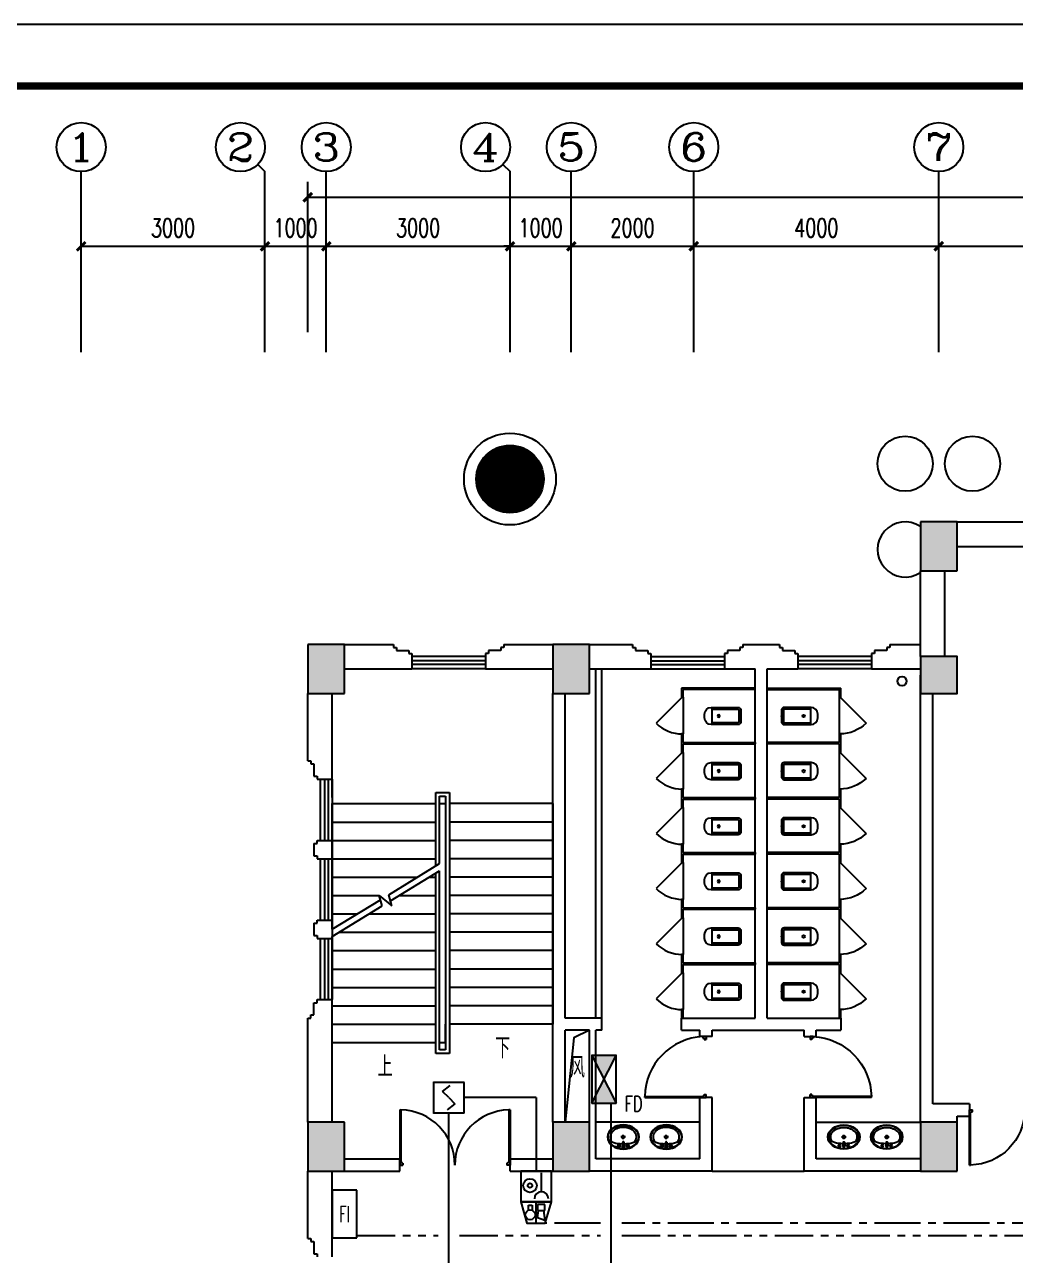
# Model space of a CAD drawing. Extents: x 190999 to 918899, y -200814 to 215286.
# Drawn here: x 205889 to 222062, y 51692 to 71786 of the extents above; entities that cross this region are included whole.
import ezdxf
from ezdxf.enums import TextEntityAlignment as Align

# ---------------------------------------------------------------- set-up
doc = ezdxf.new("R2010")
doc.units = 0
doc.header["$LTSCALE"] = 1000
doc.header["$MEASUREMENT"] = 0
doc.linetypes.add('CENTER2', pattern=[1.125, 0.75, -0.125, 0.125, -0.125])
doc.linetypes.add('PHANTOM2', pattern=[1.25, 0.625, -0.125, 0.125, -0.125, 0.125, -0.125])
doc.layers.get('Defpoints').update_dxf_attribs({"color": 1})
for name, color, linetype in [('00-EQUIP', 3, 'Continuous'), ('00-WIRE-4', 6, 'Continuous'), ('A-卫生间', 250, 'Continuous'), ('A-墙线', 2, 'Continuous'), ('A-外包装修', 250, 'Continuous'), ('A-外窗', 145, 'Continuous'), ('A-门', 167, 'Continuous'), ('AXIS', 3, 'Continuous'), ('AXIS_TEXT', 7, 'Continuous'), ('COLUMN', 2, 'Continuous'), ('DIM_SYMB', 3, 'Continuous'), ('PUB_HATCH', 250, 'Continuous'), ('PUB_TEXT', 7, 'Continuous'), ('STAIR', 5, 'Continuous'), ('图框', 189, 'Continuous'), ('房间名称', 7, 'Continuous'), ('暖通-风-说明', 3, 'Continuous'), ('洞口线', 165, 'Continuous'), ('雨水管', 151, 'Continuous')]:
    doc.layers.add(name, color=color, linetype=linetype)
doc.styles.add('_COMPLEX', font='COMPLEX.shx', dxfattribs={"width": 0.5})
doc.styles.add('_TCH_AXIS', font='COMPLEX', dxfattribs={"bigfont": 'GBCBIG'})
doc.styles.add('_TCH_DIM', font='SIMPLEX', dxfattribs={"bigfont": 'GBCBIG'})
doc.styles.add('COMPLEX', font='COMPLEX')
doc.styles.add('DIM_FONT', font='SIMPLEX', dxfattribs={"width": 0.7, "bigfont": 'GBCBIG'})
doc.styles.add('HZ-ZGBZ', font='romanc.shx', dxfattribs={"width": 0.65})
doc.styles.get("Standard").update_dxf_attribs({"font": 'simhei.ttf'})
doc.dimstyles.new('DIMN', dxfattribs={"dimtxt": 300, "dimasz": 100, "dimexe": 250, "dimexo": 300, "dimgap": 150, "dimtad": 1, "dimdec": 0, "dimzin": 0, "dimdsep": 46, "dimtxsty": 'DIM_FONT', "dimblk": 'ARCHTICK', "dimcen": 0.09, "dimclrt": 7, "dimazin": 2, "dimtfac": 1, "dimtdec": 0, "dimtix": 1, "dimtmove": 2, "dimatfit": 3, "dimfxl": 0, "dimtolj": 1, "dimtzin": 0, "dimarcsym": 0})

# ---------------------------------------------------------------- blocks, each defined once
blk = doc.blocks.new('TJAD_TK_A0')
at = {"layer": '图框'}
blk.add_line((2162, 399.3), (973, 399.3), dxfattribs=at)
at = {"layer": '图框', "const_width": 1.2}
blk.add_lwpolyline([(2152, -431.7), (2152, 389.3), (998, 389.3), (998, -431.7)], close=True, dxfattribs=at)
blk = doc.blocks.new('m1800')
at = {"layer": 'A-墙线'}
for p, q in [((-900, -100), (-900, 100)), ((900, -100), (900, 100))]:
    blk.add_line(p, q, dxfattribs=at)
at = {"layer": 'A-门'}
for p, q in [((-900, 900), (-900, 0)), ((-900, 900), (-880, 900)), ((-880, 900), (-880, 50)), ((880, 900), (880, 50)), ((900, 900), (880, 900)), ((900, 900), (900, 0)), ((-900, 50), (-870, 50)), ((-900, 0), (-850, 0)), ((-870, 50), (-870, 30)), ((-870, 30), (-850, 30)), ((-850, 30), (-850, 0)), ((850, 30), (850, 0)), ((870, 30), (850, 30)), ((900, 0), (850, 0)), ((870, 50), (870, 30)), ((900, 50), (870, 50))]:
    blk.add_line(p, q, dxfattribs=at)
for centre, start, end in [((-900, 0), 0, 88.7267), ((900, 0), 91.2733, 180)]:
    blk.add_arc(centre, 900, start, end, dxfattribs=at)
blk = doc.blocks.new('手盆')
at = {"layer": 'A-卫生间'}
for p, q in [((113, 12), (46, 16)), ((160, 0), (235, 0)), ((198, -37), (198, 38)), ((113, -11), (46, -16))]:
    blk.add_line(p, q, dxfattribs=at)
for centre, major_axis, ratio, start_param, end_param in [((198, 0), (0, 259), 0.763797, 3.141593, 9.424778), ((194, 0), (0, 259), 0.413212, 0.351725, 1.519021), ((106, 0), (0, 13.9), 0.9, 3.760941, 5.663837), ((194, 0), (0, 259), 0.413212, 1.620217, 2.789865)]:
    blk.add_ellipse(centre, major_axis=major_axis, ratio=ratio, start_param=start_param, end_param=end_param, dxfattribs=at)
for centre, major_axis in [((46, 0), (0, 15.8)), ((56, 71), (0, 20.6)), ((56, 71), (0, 15.6)), ((198, 0), (0, 23.4)), ((56, -71), (0, 20.6)), ((56, -71), (0, 15.6))]:
    blk.add_ellipse(centre, major_axis=major_axis, ratio=0.9, dxfattribs=at)
for points, knots in [([(198, -249), (204, -249), (211, -249), (228, -246), (239, -243), (260, -236), (270, -231), (290, -218), (299, -211), (317, -194), (325, -185), (340, -164), (347, -153), (360, -129), (365, -116), (374, -90), (378, -76), (383, -48), (385, -34), (387, -5), (387, 9), (385, 38), (383, 52), (377, 80), (373, 94), (364, 120), (358, 133), (345, 156), (338, 167), (323, 187), (314, 197), (296, 213), (287, 220), (267, 232), (257, 237), (236, 244), (225, 247), (204, 249), (193, 249), (171, 247), (161, 245), (140, 237), (129, 232), (110, 221), (100, 213), (82, 197), (74, 188), (58, 168), (51, 157), (38, 133), (32, 121), (23, 95), (19, 81), (13, 53), (11, 39), (9, 10), (9, -4), (10, -33), (12, -47), (18, -75), (21, -89), (30, -115), (36, -128), (48, -152), (55, -163), (70, -184), (78, -193), (96, -210), (105, -218), (125, -230), (135, -235), (156, -243), (167, -246), (184, -249), (191, -249), (198, -249)], [0, 0, 0, 0, 0.105369, 0.105369, 0.278747, 0.278747, 0.452125, 0.452125, 0.625504, 0.625504, 0.798882, 0.798882, 0.97226, 0.97226, 1.145639, 1.145639, 1.319017, 1.319017, 1.492395, 1.492395, 1.665774, 1.665774, 1.839152, 1.839152, 2.01253, 2.01253, 2.185909, 2.185909, 2.359287, 2.359287, 2.532665, 2.532665, 2.706044, 2.706044, 2.879422, 2.879422, 3.0528, 3.0528, 3.226179, 3.226179, 3.399557, 3.399557, 3.572935, 3.572935, 3.746313, 3.746313, 3.919692, 3.919692, 4.09307, 4.09307, 4.266448, 4.266448, 4.439827, 4.439827, 4.613205, 4.613205, 4.786583, 4.786583, 4.959962, 4.959962, 5.13334, 5.13334, 5.306718, 5.306718, 5.480097, 5.480097, 5.653475, 5.653475, 5.826853, 5.826853, 6.000232, 6.000232, 6.17361, 6.17361, 6.283185, 6.283185, 6.283185, 6.283185]), ([(119, -185), (121, -187), (123, -188), (130, -193), (135, -196), (146, -202), (152, -205), (163, -209), (169, -210), (180, -213), (186, -214), (194, -214), (196, -214), (198, -214), (204, -214), (209, -214), (222, -212), (229, -210), (241, -206), (245, -204), (254, -200), (259, -197), (269, -191), (275, -187), (286, -178), (291, -173), (300, -162), (304, -158), (314, -145), (319, -137), (327, -123), (329, -118), (334, -107), (336, -101), (341, -89), (343, -83), (346, -71), (348, -64), (351, -49), (352, -40), (354, -22), (355, -13), (355, 5), (355, 14), (354, 32), (352, 41), (349, 58), (348, 66), (343, 81), (341, 89), (335, 104), (332, 111), (326, 125), (322, 132), (314, 144), (310, 150), (301, 162), (296, 167), (287, 177), (281, 181), (272, 189), (267, 192), (256, 199), (250, 202), (238, 207), (233, 209), (223, 211), (217, 212), (205, 214), (198, 214), (186, 213), (181, 213), (171, 211), (166, 210), (151, 205), (141, 200), (128, 191), (123, 188), (119, 185)], [5.740897, 5.740897, 5.740897, 5.740897, 5.780874, 5.780874, 5.896829, 5.896829, 6.012784, 6.012784, 6.128739, 6.128739, 6.240697, 6.240697, 6.283185, 6.283185, 6.283185, 6.399826, 6.399826, 6.5409, 6.5409, 6.634, 6.634, 6.7271, 6.7271, 6.852188, 6.852188, 6.977276, 6.977276, 7.077377, 7.077377, 7.229977, 7.229977, 7.317389, 7.317389, 7.404801, 7.404801, 7.497094, 7.497094, 7.589386, 7.589386, 7.712334, 7.712334, 7.835281, 7.835281, 7.958228, 7.958228, 8.081175, 8.081175, 8.194983, 8.194983, 8.30879, 8.30879, 8.422598, 8.422598, 8.537599, 8.537599, 8.6526, 8.6526, 8.767602, 8.767602, 8.884432, 8.884432, 8.982435, 8.982435, 9.119467, 9.119467, 9.224191, 9.224191, 9.328914, 9.328914, 9.470087, 9.470087, 9.571187, 9.571187, 9.672288, 9.672288, 9.874489, 9.874489, 9.967059, 9.967059, 9.967059, 9.967059])]:
    blk.add_open_spline(points, degree=3, knots=knots, dxfattribs=at)
blk.add_point((46, 0), dxfattribs=at)
blk = doc.blocks.new('m1000')
at = {"layer": 'A-墙线'}
for p, q in [((0, 0), (0, 200)), ((1000, 0), (1000, 200))]:
    blk.add_line(p, q, dxfattribs=at)
at = {"layer": 'A-门'}
for p, q in [((0, 1100), (0, 100)), ((0, 1100), (20, 1100)), ((20, 1100), (20, 150)), ((0, 150), (30, 150)), ((0, 100), (50, 100)), ((30, 150), (30, 130)), ((30, 130), (50, 130)), ((50, 130), (50, 100)), ((950, 130), (950, 100)), ((970, 130), (950, 130)), ((1000, 100), (950, 100)), ((970, 150), (970, 130)), ((1000, 150), (970, 150)), ((1000, 150), (1000, 100))]:
    blk.add_line(p, q, dxfattribs=at)
blk.add_arc((0, 100), 1000, 2.866, 88.854, dxfattribs=at)
blk = doc.blocks.new('_ArchTick')
at = {"const_width": 0.5}
blk.add_lwpolyline([(-0.7, -0.7), (0.7, 0.7)], dxfattribs=at)
blk = doc.blocks.new('*D933')
at = {"layer": 'AXIS', "color": 0, "lineweight": -2}
for p, q in [((206812, 66767), (206812, 68417)), ((209811, 66767), (209811, 68417)), ((206812, 68167), (209811, 68167))]:
    blk.add_line(p, q, dxfattribs=at)
at = {"layer": 'Defpoints', "color": 0}
for p in [(209811, 68167), (206812, 66467), (209811, 66467)]:
    blk.add_point(p, dxfattribs=at)
at = {"layer": 'AXIS', "color": 0, "lineweight": -2, "xscale": 100, "yscale": 100, "zscale": 100, "rotation": 180}
blk.add_blockref('_ArchTick', (206812, 68167), dxfattribs=at)
at = {"layer": 'AXIS', "color": 0, "lineweight": -2, "xscale": 100, "yscale": 100, "zscale": 100}
blk.add_blockref('_ArchTick', (209811, 68167), dxfattribs=at)
at = {"layer": 'AXIS', "color": 7, "insert": (208311, 68467), "char_height": 300, "attachment_point": 5, "style": 'DIM_FONT'}
blk.add_mtext('\\A1;3000', dxfattribs=at)
blk = doc.blocks.new('*D934')
at = {"layer": 'AXIS', "color": 0, "lineweight": -2}
for p, q in [((209811, 66767), (209811, 68417)), ((210812, 66767), (210812, 68417)), ((209811, 68167), (210812, 68167))]:
    blk.add_line(p, q, dxfattribs=at)
at = {"layer": 'Defpoints', "color": 0}
for p in [(210812, 68167), (209811, 66467), (210812, 66467)]:
    blk.add_point(p, dxfattribs=at)
at = {"layer": 'AXIS', "color": 0, "lineweight": -2, "xscale": 100, "yscale": 100, "zscale": 100, "rotation": 180}
blk.add_blockref('_ArchTick', (209811, 68167), dxfattribs=at)
at = {"layer": 'AXIS', "color": 0, "lineweight": -2, "xscale": 100, "yscale": 100, "zscale": 100}
blk.add_blockref('_ArchTick', (210812, 68167), dxfattribs=at)
at = {"layer": 'AXIS', "color": 7, "insert": (210311, 68467), "char_height": 300, "attachment_point": 5, "style": 'DIM_FONT'}
blk.add_mtext('\\A1;1000', dxfattribs=at)
blk = doc.blocks.new('*D935')
at = {"layer": 'AXIS', "color": 0, "lineweight": -2}
for p, q in [((210812, 66767), (210812, 68417)), ((213812, 66767), (213812, 68417)), ((210812, 68167), (213812, 68167))]:
    blk.add_line(p, q, dxfattribs=at)
at = {"layer": 'Defpoints', "color": 0}
for p in [(213812, 68167), (210812, 66467), (213812, 66467)]:
    blk.add_point(p, dxfattribs=at)
at = {"layer": 'AXIS', "color": 0, "lineweight": -2, "xscale": 100, "yscale": 100, "zscale": 100, "rotation": 180}
blk.add_blockref('_ArchTick', (210812, 68167), dxfattribs=at)
at = {"layer": 'AXIS', "color": 0, "lineweight": -2, "xscale": 100, "yscale": 100, "zscale": 100}
blk.add_blockref('_ArchTick', (213812, 68167), dxfattribs=at)
at = {"layer": 'AXIS', "color": 7, "insert": (212312, 68467), "char_height": 300, "attachment_point": 5, "style": 'DIM_FONT'}
blk.add_mtext('\\A1;3000', dxfattribs=at)
blk = doc.blocks.new('*D936')
at = {"layer": 'AXIS', "color": 0, "lineweight": -2}
for p, q in [((213812, 66767), (213812, 68417)), ((214812, 66767), (214812, 68417)), ((213812, 68167), (213712, 68167)), ((213812, 68167), (214812, 68167)), ((214812, 68167), (214912, 68167))]:
    blk.add_line(p, q, dxfattribs=at)
at = {"layer": 'Defpoints', "color": 0}
for p in [(214812, 68167), (213812, 66467), (214812, 66467)]:
    blk.add_point(p, dxfattribs=at)
at = {"layer": 'AXIS', "color": 0, "lineweight": -2, "xscale": 100, "yscale": 100, "zscale": 100}
blk.add_blockref('_ArchTick', (213812, 68167), dxfattribs=at)
at = {"layer": 'AXIS', "color": 0, "lineweight": -2, "xscale": 100, "yscale": 100, "zscale": 100, "rotation": 180}
blk.add_blockref('_ArchTick', (214812, 68167), dxfattribs=at)
at = {"layer": 'AXIS', "color": 7, "insert": (214312, 68467), "char_height": 300, "attachment_point": 5, "style": 'DIM_FONT'}
blk.add_mtext('\\A1;1000', dxfattribs=at)
blk = doc.blocks.new('*D937')
at = {"layer": 'AXIS', "color": 0, "lineweight": -2}
for p, q in [((214812, 66767), (214812, 68417)), ((216812, 66767), (216812, 68417)), ((214812, 68167), (216812, 68167))]:
    blk.add_line(p, q, dxfattribs=at)
at = {"layer": 'Defpoints', "color": 0}
for p in [(216812, 68167), (214812, 66467), (216812, 66467)]:
    blk.add_point(p, dxfattribs=at)
at = {"layer": 'AXIS', "color": 0, "lineweight": -2, "xscale": 100, "yscale": 100, "zscale": 100, "rotation": 180}
blk.add_blockref('_ArchTick', (214812, 68167), dxfattribs=at)
at = {"layer": 'AXIS', "color": 0, "lineweight": -2, "xscale": 100, "yscale": 100, "zscale": 100}
blk.add_blockref('_ArchTick', (216812, 68167), dxfattribs=at)
at = {"layer": 'AXIS', "color": 7, "insert": (215812, 68467), "char_height": 300, "attachment_point": 5, "style": 'DIM_FONT'}
blk.add_mtext('\\A1;2000', dxfattribs=at)
blk = doc.blocks.new('*D938')
at = {"layer": 'AXIS', "color": 0, "lineweight": -2}
for p, q in [((216812, 66767), (216812, 68417)), ((220812, 66767), (220812, 68417)), ((216812, 68167), (220812, 68167))]:
    blk.add_line(p, q, dxfattribs=at)
at = {"layer": 'Defpoints', "color": 0}
for p in [(220812, 68167), (216812, 66467), (220812, 66467)]:
    blk.add_point(p, dxfattribs=at)
at = {"layer": 'AXIS', "color": 0, "lineweight": -2, "xscale": 100, "yscale": 100, "zscale": 100, "rotation": 180}
blk.add_blockref('_ArchTick', (216812, 68167), dxfattribs=at)
at = {"layer": 'AXIS', "color": 0, "lineweight": -2, "xscale": 100, "yscale": 100, "zscale": 100}
blk.add_blockref('_ArchTick', (220812, 68167), dxfattribs=at)
at = {"layer": 'AXIS', "color": 7, "insert": (218812, 68467), "char_height": 300, "attachment_point": 5, "style": 'DIM_FONT'}
blk.add_mtext('\\A1;4000', dxfattribs=at)
blk = doc.blocks.new('*D939')
at = {"layer": 'AXIS', "color": 0, "lineweight": -2}
for p, q in [((220812, 66767), (220812, 68417)), ((228812, 66767), (228812, 68417)), ((220812, 68167), (228812, 68167))]:
    blk.add_line(p, q, dxfattribs=at)
at = {"layer": 'Defpoints', "color": 0}
for p in [(228812, 68167), (220812, 66467), (228812, 66467)]:
    blk.add_point(p, dxfattribs=at)
at = {"layer": 'AXIS', "color": 0, "lineweight": -2, "xscale": 100, "yscale": 100, "zscale": 100, "rotation": 180}
blk.add_blockref('_ArchTick', (220812, 68167), dxfattribs=at)
at = {"layer": 'AXIS', "color": 0, "lineweight": -2, "xscale": 100, "yscale": 100, "zscale": 100}
blk.add_blockref('_ArchTick', (228812, 68167), dxfattribs=at)
at = {"layer": 'AXIS', "color": 7, "insert": (224812, 68467), "char_height": 300, "attachment_point": 5, "style": 'DIM_FONT'}
blk.add_mtext('\\A1;8000', dxfattribs=at)
blk = doc.blocks.new('*D948')
at = {"layer": 'AXIS', "color": 0, "lineweight": -2}
for p, q in [((210512, 66767), (210512, 69217)), ((283812, 66767), (283812, 69217)), ((210512, 68967), (283812, 68967))]:
    blk.add_line(p, q, dxfattribs=at)
at = {"layer": 'Defpoints', "color": 0}
for p in [(283812, 68967), (210512, 66467), (283812, 66467)]:
    blk.add_point(p, dxfattribs=at)
at = {"layer": 'AXIS', "color": 0, "lineweight": -2, "xscale": 100, "yscale": 100, "zscale": 100, "rotation": 180}
blk.add_blockref('_ArchTick', (210512, 68967), dxfattribs=at)
at = {"layer": 'AXIS', "color": 0, "lineweight": -2, "xscale": 100, "yscale": 100, "zscale": 100}
blk.add_blockref('_ArchTick', (283812, 68967), dxfattribs=at)
at = {"layer": 'AXIS', "color": 7, "insert": (247162, 69267), "char_height": 300, "attachment_point": 5, "style": 'DIM_FONT'}
blk.add_mtext('\\A1;73300', dxfattribs=at)
blk = doc.blocks.new('_YZH')
blk.add_circle((0, 0), 0.5)
at = {"layer": 'PUB_HATCH', "const_width": 0.5}
blk.add_lwpolyline([(-0.25, 0, 1), (0.25, 0, 1)], format="xyb", close=True, dxfattribs=at)
blk = doc.blocks.new('_FZH')
blk.add_lwpolyline([(-0.5, -0.5), (0.5, -0.5), (0.5, 0.5), (-0.5, 0.5)], close=True)
at = {"layer": 'PUB_HATCH'}
blk.add_solid([(-0.5, -0.5), (0.5, -0.5), (-0.5, 0.5), (0.5, 0.5)], dxfattribs=at)
blk = doc.blocks.new('_AXISO')
blk.add_circle((0, 0), 0.5)
at = {"layer": 'AXIS_TEXT', "style": 'COMPLEX', "width": 1.041667}
blk.add_attdef('A', text='', height=0.56, dxfattribs=at).set_placement((-0.25, -0.28), (0.25, -0.28), align=Align.FIT)
blk = doc.blocks.new('$lvtry$00000200')
for p, q in [((-140, -40, 0), (-140, -480, 0)), ((-110, -40, 0), (-110, -470, 0)), ((100, 0, 0), (-100, 0, 0)), ((100, -30, 0), (-100, -30, 0)), ((110, -470, 0), (110, -40, 0)), ((140, -480, 0), (140, -40, 0)), ((140, -470, 0), (-140, -470, 0)), ((-30, -590, 0), (30, -590, 0))]:
    blk.add_line(p, q)
blk.add_circle((0, -359, 0), 20)
for centre, radius, start, end in [((-100, -40, 0), 40, 90, 180), ((-100, -40, 0), 10, 90, 180), ((100, -40, 0), 40, 0, 90), ((100, -40, 0), 10, 0, 90), ((-30, -480, 0), 110, 180, 270), ((30, -480, 0), 110, 270, 0)]:
    blk.add_arc(centre, radius, start, end)
blk.add_point((0, 0))
blk = doc.blocks.new('$DorLib2D$00000114')
at = {"color": 0}
blk.add_line((0.5, 0), (-0.207, 0.707), dxfattribs=at)
blk.add_arc((0.5, 0), 1, 135, 180, dxfattribs=at)
blk = doc.blocks.new('_LINKPT1')
at = {"color": 0}
blk.add_line((0, 0), (0, 0), dxfattribs=at)
blk = doc.blocks.new('3S1KCGW2')
for p, q in [((0.5, 0.5), (-0.5, 0.5)), ((-0.5, 0.5), (-0.5, -0.5)), ((0.5, -0.5), (0.5, 0.5)), ((-0.2, 0.2), (0.05, 0.4)), ((0, 0), (-0.2, 0.2)), ((0, 0), (0.2, -0.2)), ((0.2, -0.2), (-0.05, -0.4)), ((-0.5, -0.5), (0.5, -0.5))]:
    blk.add_line(p, q)
at = {"const_width": 0.04, "flags": 128}
blk.add_lwpolyline([(-0.5, -0.5), (-0.5, 0.5), (0.5, 0.5), (0.5, -0.5)], close=True, dxfattribs=at)
at = {"xscale": 0.002, "yscale": 0.002, "zscale": 0.002}
for p in [(0, 0.5), (-0.5, 0), (0.5, 0), (0, -0.5)]:
    blk.add_blockref('_LINKPT1', p, dxfattribs=at)
at = {"flags": 9}
blk.add_attdef('A', (0, 0), '', height=0.00002, dxfattribs=at)
blk = doc.blocks.new('3T1W6ZCM')
for p, q in [((0.5, 0.5), (-0.5, 0.5)), ((-0.5, 0.5), (-0.5, -0.5)), ((0.5, -0.5), (0.5, 0.5)), ((-0.178, 0.172), (-0.178, -0.443)), ((-0.5, -0.5), (0.5, -0.5))]:
    blk.add_line(p, q)
at = {"const_width": 0.04}
blk.add_lwpolyline([(-0.5, 0.5), (-0.5, -0.5), (0.5, -0.5), (0.5, 0.5)], close=True, dxfattribs=at)
for radius in [0.222, 0.074]:
    blk.add_circle((0.197, -0.03), radius)
blk.add_arc((-0.178, 0.403), 0.231, 180, 0)
at = {"xscale": 0.002, "yscale": 0.002, "zscale": 0.002}
for p in [(0, 0.5), (-0.5, 0), (0.5, 0), (0, -0.5)]:
    blk.add_blockref('_LINKPT1', p, dxfattribs=at)
at = {"flags": 9}
blk.add_attdef('A', (0, 0), '', height=0.00002, dxfattribs=at)
blk = doc.blocks.new('6A2OE7N0')
for p, q in [((-0.3, 0.35), (-0.5, -0.35)), ((0.3, 0.35), (-0.3, 0.35)), ((-0.246, -0.061), (-0.286, 0.259)), ((-0.286, 0.259), (-0.046, 0.179)), ((-0.046, 0.179), (-0.086, -0.061)), ((0, 0.35), (0, -0.35)), ((0.5, -0.35), (0.3, 0.35)), ((-0.5, -0.35), (0.5, -0.35)), ((-0.286, -0.061), (-0.286, -0.261)), ((-0.046, -0.061), (-0.286, -0.061)), ((-0.286, -0.261), (-0.046, -0.261)), ((-0.046, -0.261), (-0.046, -0.061)), ((0.13, -0.244), (0.13, -0.072)), ((0.25, -0.244), (0.13, -0.244)), ((0.25, -0.072), (0.25, -0.244))]:
    blk.add_line(p, q)
at = {"const_width": 0.04, "flags": 128}
blk.add_lwpolyline([(-0.5, -0.35), (-0.3, 0.35), (0.3, 0.35), (0.5, -0.35)], close=True, dxfattribs=at)
blk.add_circle((0.19, 0.076), 0.16)
at = {"xscale": 0.002, "yscale": 0.002, "zscale": 0.002}
for p in [(-0.4, 0), (0, 0.35), (0.4, 0), (0, -0.35)]:
    blk.add_blockref('_LINKPT1', p, dxfattribs=at)
at = {"flags": 9}
blk.add_attdef('A', (0, 0), '', height=0.00002, dxfattribs=at)
blk = doc.blocks.new('6H2KALM6')
for p, q in [((-0.78, 0.4), (0.78, -0.4)), ((0.78, 0.4), (-0.78, -0.4)), ((0.78, 0.4), (-0.78, 0.4)), ((-0.78, 0.4), (-0.78, -0.4)), ((0.78, -0.4), (0.78, 0.4)), ((-0.78, -0.4), (0.78, -0.4))]:
    blk.add_line(p, q)
at = {"const_width": 0.04}
blk.add_lwpolyline([(-0.78, 0.4), (-0.78, -0.4), (0.78, -0.4), (0.78, 0.4)], close=True, dxfattribs=at)
for points in [[(-0.78, 0.4), (0, 0), (-0.78, -0.4)], [(0.78, 0.4), (0, 0), (0.78, -0.4)]]:
    blk.add_solid(points)
at = {"xscale": 0.002, "yscale": 0.002, "zscale": 0.002}
for p in [(-0.78, 0), (0, 0.4), (0.78, 0), (0, -0.4)]:
    blk.add_blockref('_LINKPT1', p, dxfattribs=at)
at = {"flags": 9}
blk.add_attdef('A', (0, 0), '', height=0.00002, dxfattribs=at)
blk = doc.blocks.new('6A2EJEHE')
for p, q in [((0.78, 0.4), (-0.78, 0.4)), ((-0.78, 0.4), (-0.78, -0.4)), ((0.78, -0.4), (0.78, 0.4)), ((-0.78, -0.4), (0.78, -0.4))]:
    blk.add_line(p, q)
at = {"xscale": 0.002, "yscale": 0.002, "zscale": 0.002}
for p in [(-0.78, 0), (0, 0.4), (0.78, 0), (0, -0.4)]:
    blk.add_blockref('_LINKPT1', p, dxfattribs=at)
at = {"style": '_COMPLEX', "width": 0.6, "flags": 8}
blk.add_attdef('$TEXT$', text='', height=0.52, dxfattribs=at).set_placement((0, 0), align=Align.MIDDLE_CENTER)
at = {"flags": 9}
blk.add_attdef('A', (0, 0), '', height=0.00002, dxfattribs=at)

msp = doc.modelspace()

# ---------------------------------------------------------------- hatches: boundary and pattern name
at = {"layer": 'PUB_HATCH'}
for points in [[(221111.6, 63667.4), (220511.6, 63667.4), (220511.6, 62867.4), (221111.6, 62867.4)], [(211111.6, 61667.4), (210511.6, 61667.4), (210511.6, 60867.4), (211111.6, 60867.4)], [(215111.6, 61667.4), (214511.6, 61667.4), (214511.6, 60867.4), (215111.6, 60867.4)], [(211111.6, 53867.4), (210511.6, 53867.4), (210511.6, 53067.4), (211111.6, 53067.4)], [(215111.6, 53867.4), (214511.6, 53867.4), (214511.6, 53067.4), (215111.6, 53067.4)], [(221111.6, 53867.4), (220511.6, 53867.4), (220511.6, 53067.4), (221111.6, 53067.4)]]:
    msp.add_hatch(color=256, dxfattribs=at).paths.add_polyline_path(points)

# ---------------------------------------------------------------- linework, layer by layer
at = {"layer": '00-WIRE-4'}
for p, q in [((214236.6, 54267.4), (213061.6, 54267.4)), ((214236.6, 54267.4), (214236.6, 53067.4)), ((215461.6, 50117.4), (215461.6, 54179.4)), ((212811.6, 49867.4), (212811.6, 54017.4))]:
    msp.add_line(p, q, dxfattribs=at)
at = {"layer": '00-WIRE-4', "linetype": 'CENTER2'}
for p, q in [((215286.6, 52217.4), (214392.2, 52217.4)), ((223886.6, 52217.4), (215636.6, 52217.4))]:
    msp.add_line(p, q, dxfattribs=at)
at = {"layer": '00-WIRE-4', "linetype": 'PHANTOM2'}
for p, q in [((211311.6, 52017.4), (212636.6, 52017.4)), ((212986.6, 52017.4), (215286.6, 52017.4)), ((215636.6, 52017.4), (223886.6, 52017.4))]:
    msp.add_line(p, q, dxfattribs=at)
at = {"layer": 'A-卫生间'}
for p, q in [((215211.6, 55567.4), (215211.6, 61267.4)), ((215311.6, 55567.4), (215311.6, 61267.4)), ((217811.6, 60954.9), (216611.6, 60954.9)), ((216611.6, 60954.9), (216611.6, 60804.9)), ((217811.6, 60929.9), (216636.6, 60929.9)), ((216636.6, 60804.9), (216636.6, 60929.9)), ((217811.6, 60929.9), (217811.6, 60954.9)), ((218011.6, 60954.9), (219211.6, 60954.9)), ((218011.6, 60954.9), (218011.6, 60929.9)), ((218011.6, 60929.9), (219186.6, 60929.9)), ((219186.6, 60929.9), (219186.6, 60804.9)), ((219211.6, 60804.9), (219211.6, 60954.9)), ((216611.6, 60804.9), (216636.6, 60804.9)), ((219186.6, 60804.9), (219211.6, 60804.9)), ((216636.6, 60204.9), (216611.6, 60204.9)), ((216611.6, 60204.9), (216611.6, 60067.4)), ((216636.6, 60067.4), (216636.6, 60204.9)), ((219211.6, 60204.9), (219186.6, 60204.9)), ((219186.6, 60204.9), (219186.6, 60067.4)), ((219211.6, 60067.4), (219211.6, 60204.9)), ((216611.6, 60067.4), (216611.6, 59904.9)), ((216611.6, 59904.9), (216636.6, 59904.9)), ((216636.6, 60067.4), (217811.6, 60067.4)), ((216636.6, 60042.4), (217811.6, 60042.4)), ((216636.6, 59904.9), (216636.6, 60042.4)), ((217811.6, 60067.4), (217811.6, 60042.4)), ((219186.6, 60067.4), (218011.6, 60067.4)), ((218011.6, 60042.4), (218011.6, 60067.4)), ((219186.6, 60042.4), (218011.6, 60042.4)), ((219186.6, 60042.4), (219186.6, 59904.9)), ((219186.6, 59904.9), (219211.6, 59904.9)), ((219211.6, 59904.9), (219211.6, 60067.4)), ((216636.6, 59304.9), (216611.6, 59304.9)), ((216611.6, 59304.9), (216611.6, 59167.4)), ((216636.6, 59167.4), (216636.6, 59304.9)), ((219211.6, 59304.9), (219186.6, 59304.9)), ((219186.6, 59304.9), (219186.6, 59167.4)), ((219211.6, 59167.4), (219211.6, 59304.9)), ((216611.6, 59167.4), (216611.6, 59004.9)), ((216636.6, 59167.4), (217811.6, 59167.4)), ((216636.6, 59142.4), (217811.6, 59142.4)), ((216636.6, 59004.9), (216636.6, 59142.4)), ((217811.6, 59167.4), (217811.6, 59142.4)), ((219186.6, 59167.4), (218011.6, 59167.4)), ((218011.6, 59142.4), (218011.6, 59167.4)), ((219186.6, 59142.4), (218011.6, 59142.4)), ((219186.6, 59142.4), (219186.6, 59004.9)), ((219211.6, 59004.9), (219211.6, 59167.4)), ((216611.6, 59004.9), (216636.6, 59004.9)), ((219186.6, 59004.9), (219211.6, 59004.9)), ((216636.6, 58404.9), (216611.6, 58404.9)), ((216611.6, 58404.9), (216611.6, 58267.4)), ((216636.6, 58267.4), (216636.6, 58404.9)), ((219211.6, 58404.9), (219186.6, 58404.9)), ((219186.6, 58404.9), (219186.6, 58267.4)), ((219211.6, 58267.4), (219211.6, 58404.9)), ((216611.6, 58267.4), (216611.6, 58104.9)), ((216611.6, 58104.9), (216636.6, 58104.9)), ((216636.6, 58267.4), (217811.6, 58267.4)), ((216636.6, 58242.4), (217811.6, 58242.4)), ((216636.6, 58104.9), (216636.6, 58242.4)), ((217811.6, 58267.4), (217811.6, 58242.4)), ((219186.6, 58267.4), (218011.6, 58267.4)), ((218011.6, 58242.4), (218011.6, 58267.4)), ((219186.6, 58242.4), (218011.6, 58242.4)), ((219186.6, 58242.4), (219186.6, 58104.9)), ((219186.6, 58104.9), (219211.6, 58104.9)), ((219211.6, 58104.9), (219211.6, 58267.4)), ((216636.6, 57504.9), (216611.6, 57504.9)), ((216611.6, 57504.9), (216611.6, 57367.4)), ((216636.6, 57367.4), (216636.6, 57504.9)), ((219211.6, 57504.9), (219186.6, 57504.9)), ((219186.6, 57504.9), (219186.6, 57367.4)), ((219211.6, 57367.4), (219211.6, 57504.9)), ((216611.6, 57367.4), (216611.6, 57204.9)), ((216636.6, 57367.4), (217811.6, 57367.4)), ((216636.6, 57342.4), (217811.6, 57342.4)), ((216636.6, 57204.9), (216636.6, 57342.4)), ((217811.6, 57367.4), (217811.6, 57342.4)), ((219186.6, 57367.4), (218011.6, 57367.4)), ((218011.6, 57342.4), (218011.6, 57367.4)), ((219186.6, 57342.4), (218011.6, 57342.4)), ((219186.6, 57342.4), (219186.6, 57204.9)), ((219211.6, 57204.9), (219211.6, 57367.4)), ((216611.6, 57204.9), (216636.6, 57204.9)), ((219186.6, 57204.9), (219211.6, 57204.9)), ((216636.6, 56604.9), (216611.6, 56604.9)), ((216611.6, 56604.9), (216611.6, 56467.4)), ((216611.6, 56467.4), (216611.6, 56304.9)), ((216636.6, 56467.4), (216636.6, 56604.9)), ((216636.6, 56467.4), (217811.6, 56467.4)), ((217811.6, 56467.4), (217811.6, 56442.4)), ((219186.6, 56467.4), (218011.6, 56467.4)), ((218011.6, 56442.4), (218011.6, 56467.4)), ((219211.6, 56604.9), (219186.6, 56604.9)), ((219186.6, 56604.9), (219186.6, 56467.4)), ((219211.6, 56467.4), (219211.6, 56604.9)), ((219211.6, 56304.9), (219211.6, 56467.4)), ((216611.6, 56304.9), (216636.6, 56304.9)), ((216636.6, 56442.4), (217811.6, 56442.4)), ((216636.6, 56304.9), (216636.6, 56442.4)), ((219186.6, 56442.4), (218011.6, 56442.4)), ((219186.6, 56442.4), (219186.6, 56304.9)), ((219186.6, 56304.9), (219211.6, 56304.9)), ((216636.6, 55704.9), (216611.6, 55704.9)), ((216611.6, 55704.9), (216611.6, 55567.4)), ((216636.6, 55567.4), (216636.6, 55704.9)), ((219211.6, 55704.9), (219186.6, 55704.9)), ((219186.6, 55704.9), (219186.6, 55567.4)), ((219211.6, 55567.4), (219211.6, 55704.9)), ((216611.6, 55567.4), (216636.6, 55567.4)), ((219186.6, 55567.4), (219211.6, 55567.4)), ((216911.6, 53867.4), (215211.6, 53867.4)), ((218811.6, 53867.4), (220511.6, 53867.4)), ((217111.6, 53067.4), (218611.6, 53067.4))]:
    msp.add_line(p, q, dxfattribs=at)
at = {"layer": 'A-墙线'}
for p, q in [((221111.6, 63667.4), (222311.6, 63667.4)), ((221111.6, 63267.4), (222611.6, 63267.4)), ((220511.6, 61467.4), (220511.6, 62867.4)), ((220911.6, 61467.4), (220911.6, 62867.4)), ((211111.6, 61667.4), (211911.6, 61667.4)), ((211911.6, 61667.4), (211911.6, 61617.4)), ((211911.6, 61617.4), (211961.6, 61617.4)), ((211961.6, 61617.4), (211961.6, 61567.4)), ((211961.6, 61567.4), (212161.6, 61567.4)), ((212161.6, 61567.4), (212161.6, 61517.4)), ((212161.6, 61517.4), (212211.6, 61517.4)), ((212211.6, 61517.4), (212211.6, 61267.4)), ((213461.6, 61517.4), (213411.6, 61517.4)), ((213411.6, 61517.4), (213411.6, 61267.4)), ((213461.6, 61567.4), (213461.6, 61517.4)), ((213661.6, 61567.4), (213461.6, 61567.4)), ((213661.6, 61617.4), (213661.6, 61567.4)), ((213711.6, 61617.4), (213661.6, 61617.4)), ((213711.6, 61667.4), (214511.6, 61667.4)), ((213711.6, 61667.4), (213711.6, 61617.4)), ((215111.6, 61667.4), (215811.6, 61667.4)), ((215811.6, 61667.4), (215811.6, 61617.4)), ((215811.6, 61617.4), (215861.6, 61617.4)), ((215861.6, 61617.4), (215861.6, 61567.4)), ((215861.6, 61567.4), (216061.6, 61567.4)), ((216061.6, 61567.4), (216061.6, 61517.4)), ((216061.6, 61517.4), (216111.6, 61517.4)), ((216111.6, 61517.4), (216111.6, 61267.4)), ((217361.6, 61517.4), (217311.6, 61517.4)), ((217311.6, 61517.4), (217311.6, 61267.4)), ((217361.6, 61567.4), (217361.6, 61517.4)), ((217561.6, 61567.4), (217361.6, 61567.4)), ((217561.6, 61617.4), (217561.6, 61567.4)), ((217611.6, 61617.4), (217561.6, 61617.4)), ((217611.6, 61667.4), (218211.6, 61667.4)), ((217611.6, 61667.4), (217611.6, 61617.4)), ((218211.6, 61667.4), (218211.6, 61617.4)), ((218211.6, 61617.4), (218261.6, 61617.4)), ((218261.6, 61617.4), (218261.6, 61567.4)), ((218261.6, 61567.4), (218461.6, 61567.4)), ((218461.6, 61567.4), (218461.6, 61517.4)), ((218461.6, 61517.4), (218511.6, 61517.4)), ((218511.6, 61517.4), (218511.6, 61267.4)), ((219761.6, 61517.4), (219711.6, 61517.4)), ((219711.6, 61517.4), (219711.6, 61267.4)), ((219761.6, 61567.4), (219761.6, 61517.4)), ((219961.6, 61567.4), (219761.6, 61567.4)), ((219961.6, 61617.4), (219961.6, 61567.4)), ((220011.6, 61617.4), (219961.6, 61617.4)), ((220011.6, 61667.4), (220011.6, 61617.4)), ((220011.6, 61667.4), (220511.6, 61667.4)), ((211111.6, 61267.4), (212211.6, 61267.4)), ((213411.6, 61267.4), (214511.6, 61267.4)), ((215111.6, 61267.4), (216111.6, 61267.4)), ((217311.6, 61267.4), (217811.6, 61267.4)), ((217811.6, 55567.4), (217811.6, 61267.4)), ((218011.6, 55567.4), (218011.6, 61267.4)), ((218011.6, 61267.4), (218511.6, 61267.4)), ((219711.6, 61267.4), (220511.6, 61267.4)), ((220511.6, 53867.4), (220511.6, 61167.4)), ((210511.6, 59767.4), (210511.6, 60867.4)), ((210911.6, 59167.4), (210911.6, 60867.4)), ((214511.6, 53867.4), (214511.6, 60867.4)), ((214711.6, 55567.4), (214711.6, 60867.4)), ((220711.6, 54167.4), (220711.6, 60867.4)), ((210511.6, 59767.4), (210561.6, 59767.4)), ((210561.6, 59767.4), (210561.6, 59717.4)), ((210561.6, 59717.4), (210611.6, 59717.4)), ((210611.6, 59717.4), (210611.6, 59517.4)), ((210611.6, 59517.4), (210661.6, 59517.4)), ((210661.6, 59517.4), (210661.6, 59467.4)), ((210661.6, 59467.4), (210911.6, 59467.4)), ((210611.6, 58417.4), (210611.6, 58217.4)), ((210611.6, 58417.4), (210661.6, 58417.4)), ((210661.6, 58417.4), (210661.6, 58467.4)), ((210661.6, 58467.4), (210911.6, 58467.4)), ((210911.6, 58467.4), (210911.6, 58167.4)), ((210611.6, 58217.4), (210661.6, 58217.4)), ((210661.6, 58217.4), (210661.6, 58167.4)), ((210661.6, 58167.4), (210911.6, 58167.4)), ((210611.6, 57117.4), (210611.6, 56917.4)), ((210611.6, 57117.4), (210661.6, 57117.4)), ((210661.6, 57117.4), (210661.6, 57167.4)), ((210661.6, 57167.4), (210911.6, 57167.4)), ((210911.6, 57167.4), (210911.6, 56867.4)), ((210611.6, 56917.4), (210661.6, 56917.4)), ((210661.6, 56917.4), (210661.6, 56867.4)), ((210661.6, 56867.4), (210911.6, 56867.4)), ((210661.6, 55817.4), (210661.6, 55867.4)), ((210661.6, 55867.4), (210911.6, 55867.4)), ((210911.6, 53867.4), (210911.6, 55867.4)), ((210611.6, 55817.4), (210661.6, 55817.4)), ((210611.6, 55617.4), (210611.6, 55817.4)), ((210511.6, 53867.4), (210511.6, 55567.4)), ((210511.6, 55567.4), (210561.6, 55567.4)), ((210561.6, 55617.4), (210611.6, 55617.4)), ((210561.6, 55567.4), (210561.6, 55617.4)), ((215311.6, 55567.4), (214711.6, 55567.4)), ((215311.6, 55367.4), (215311.6, 55567.4)), ((216611.6, 55367.4), (216611.6, 55567.4)), ((216611.6, 55567.4), (217811.6, 55567.4)), ((218011.6, 55567.4), (219211.6, 55567.4)), ((219211.6, 55567.4), (219211.6, 55367.4)), ((214711.6, 53867.4), (214711.6, 55367.4)), ((215111.6, 55367.4), (214711.6, 55367.4)), ((215111.6, 53267.4), (215111.6, 55367.4)), ((215311.6, 55367.4), (215211.6, 55367.4)), ((215211.6, 53267.4), (215211.6, 55367.4)), ((216611.6, 55367.4), (216911.6, 55367.4)), ((216911.6, 55267.4), (216911.6, 55367.4)), ((217111.6, 55267.4), (217111.6, 55367.4)), ((217111.6, 55367.4), (218611.6, 55367.4)), ((218611.6, 55267.4), (218611.6, 55367.4)), ((218811.6, 55267.4), (218811.6, 55367.4)), ((218811.6, 55367.4), (219211.6, 55367.4)), ((216911.6, 53267.4), (216911.6, 54267.4)), ((217111.6, 53067.4), (217111.6, 54267.4)), ((218611.6, 53067.4), (218611.6, 54267.4)), ((218811.6, 53267.4), (218811.6, 54267.4)), ((221311.6, 54167.4), (220711.6, 54167.4)), ((221111.6, 53967.4), (221311.6, 53967.4)), ((221111.6, 53867.4), (221111.6, 53967.4)), ((211111.6, 53267.4), (212012.1, 53267.4)), ((213812.1, 53267.4), (214511.6, 53267.4)), ((216911.6, 53267.4), (215211.6, 53267.4)), ((220511.6, 53267.4), (218811.6, 53267.4)), ((210511.6, 51967.4), (210511.6, 53067.4)), ((210911.6, 51667.4), (210911.6, 53067.4)), ((211111.6, 53067.4), (212012.1, 53067.4)), ((213812.1, 53067.4), (214511.6, 53067.4)), ((217111.6, 53067.4), (215111.6, 53067.4)), ((220511.6, 53067.4), (218611.6, 53067.4)), ((210511.6, 51967.4), (210561.6, 51967.4)), ((210561.6, 51967.4), (210561.6, 51917.4)), ((210561.6, 51917.4), (210611.6, 51917.4)), ((210611.6, 51917.4), (210611.6, 51717.4)), ((210611.6, 51717.4), (210661.6, 51717.4)), ((210661.6, 51717.4), (210661.6, 51667.4))]:
    msp.add_line(p, q, dxfattribs=at)
at = {"layer": 'A-外包装修'}
for centre, radius in [((213811.6, 64367.4), 750), ((220261.6, 64617.4), 450), ((221361.6, 64617.4), 450)]:
    msp.add_circle(centre, radius, dxfattribs=at)
msp.add_arc((220261.6, 63217.4), 450, 56.25101, 303.74899, dxfattribs=at)
at = {"layer": 'A-外窗'}
for p, q in [((213411.6, 61467.4), (212211.6, 61467.4)), ((213411.6, 61397.4), (212211.6, 61397.4)), ((213411.6, 61337.4), (212211.6, 61337.4)), ((216111.6, 61467.4), (217311.6, 61467.4)), ((216111.6, 61397.4), (217311.6, 61397.4)), ((216111.6, 61337.4), (217311.6, 61337.4)), ((219711.6, 61467.4), (218511.6, 61467.4)), ((219711.6, 61397.4), (218511.6, 61397.4)), ((219711.6, 61337.4), (218511.6, 61337.4)), ((213411.6, 61267.4), (212211.6, 61267.4)), ((216111.6, 61267.4), (217311.6, 61267.4)), ((219711.6, 61267.4), (218511.6, 61267.4)), ((210711.6, 59467.4), (210711.6, 58467.4)), ((210781.6, 59467.4), (210781.6, 58467.4)), ((210841.6, 59467.4), (210841.6, 58467.4)), ((210911.6, 59467.4), (210911.6, 58467.4)), ((210711.6, 58167.4), (210711.6, 57167.4)), ((210781.6, 58167.4), (210781.6, 57167.4)), ((210841.6, 58167.4), (210841.6, 57167.4)), ((210911.6, 58167.4), (210911.6, 57167.4)), ((210711.6, 56867.4), (210711.6, 55867.4)), ((210781.6, 56867.4), (210781.6, 55867.4)), ((210841.6, 56867.4), (210841.6, 55867.4)), ((210911.6, 56867.4), (210911.6, 55867.4))]:
    msp.add_line(p, q, dxfattribs=at)
at = {"layer": 'A-门'}
for p, q in [((216636.6, 60804.9), (216636.6, 60204.9)), ((219186.6, 60804.9), (219186.6, 60204.9)), ((216636.6, 59904.9), (216636.6, 59304.9)), ((219186.6, 59904.9), (219186.6, 59304.9)), ((216636.6, 59004.9), (216636.6, 58404.9)), ((219186.6, 59004.9), (219186.6, 58404.9)), ((216636.6, 58104.9), (216636.6, 57504.9)), ((219186.6, 58104.9), (219186.6, 57504.9)), ((216636.6, 57204.9), (216636.6, 56604.9)), ((219186.6, 57204.9), (219186.6, 56604.9)), ((216636.6, 56304.9), (216636.6, 55704.9)), ((219186.6, 56304.9), (219186.6, 55704.9))]:
    msp.add_line(p, q, dxfattribs=at)
at = {"layer": 'AXIS'}
for p, q in [((206811.6, 66437.4), (206811.6, 69386.5)), ((209694, 69503.6), (209811.2, 69386.5)), ((209811.2, 66437.4), (209811.2, 69386.5)), ((210811.6, 66437.4), (210811.6, 69386.5)), ((213694.9, 69503.6), (213812.1, 69386.5)), ((213812.1, 66437.4), (213812.1, 69386.5)), ((214811.6, 66437.4), (214811.6, 69386.5)), ((216811.6, 66437.4), (216811.6, 69386.5)), ((220811.6, 66437.4), (220811.6, 69386.5))]:
    msp.add_line(p, q, dxfattribs=at)
at = {"layer": 'COLUMN'}
for p, q in [((221111.6, 63667.4), (220511.6, 63667.4)), ((220511.6, 63667.4), (220511.6, 62867.4)), ((221111.6, 62867.4), (221111.6, 63667.4)), ((220511.6, 62867.4), (221111.6, 62867.4)), ((211111.6, 61667.4), (210511.6, 61667.4)), ((210511.6, 61667.4), (210511.6, 60867.4)), ((211111.6, 60867.4), (211111.6, 61667.4)), ((215111.6, 61667.4), (214511.6, 61667.4)), ((214511.6, 61667.4), (214511.6, 60867.4)), ((215111.6, 60867.4), (215111.6, 61667.4)), ((210511.6, 60867.4), (211111.6, 60867.4)), ((214511.6, 60867.4), (215111.6, 60867.4)), ((211111.6, 53867.4), (210511.6, 53867.4)), ((210511.6, 53867.4), (210511.6, 53067.4)), ((211111.6, 53067.4), (211111.6, 53867.4)), ((215111.6, 53867.4), (214511.6, 53867.4)), ((214511.6, 53867.4), (214511.6, 53067.4)), ((215111.6, 53067.4), (215111.6, 53867.4)), ((221111.6, 53867.4), (220511.6, 53867.4)), ((220511.6, 53867.4), (220511.6, 53067.4)), ((221111.6, 53067.4), (221111.6, 53867.4)), ((210511.6, 53067.4), (211111.6, 53067.4)), ((214511.6, 53067.4), (215111.6, 53067.4)), ((220511.6, 53067.4), (221111.6, 53067.4))]:
    msp.add_line(p, q, dxfattribs=at)
at = {"layer": 'DIM_SYMB'}
for points in [[(213666.6, 55467.4, 0, 0, 0), (213666.6, 60272.3, 0, 0, 0), (211756.6, 60272.3, 0, 0, 0), (211756.6, 58042.2, 80, 0, 0), (211756.6, 57742.2, 0, 0, 0)], [(211756.6, 55167.4, 0, 0, 0), (211756.6, 56974.9, 80, 0, 0), (211756.6, 57274.9, 0, 0, 0)]]:
    msp.add_lwpolyline(points, format="xyseb", dxfattribs=at)
at = {"layer": 'STAIR'}
for p, q in [((212601.6, 58052.3), (212601.6, 59247.4)), ((212601.6, 59247.4), (212821.6, 59247.4)), ((212661.6, 58089.1), (212661.6, 59187.4)), ((212661.6, 59187.4), (212761.6, 59187.4)), ((212761.6, 59187.4), (212761.6, 55047.4)), ((212821.6, 59247.4), (212821.6, 54987.4)), ((210911.6, 57016.8), (210911.6, 59067.4)), ((210911.6, 59067.4), (212601.6, 59067.4)), ((212661.6, 58089.1), (212661.6, 59067.4)), ((212661.6, 59067.4), (212761.6, 59067.4)), ((212761.6, 59067.4), (212761.6, 55467.4)), ((214511.6, 59067.4), (212821.6, 59067.4)), ((214511.6, 59067.4), (214511.6, 55467.4)), ((210911.6, 58767.4), (212601.6, 58767.4)), ((214511.6, 58767.4), (212821.6, 58767.4)), ((210911.6, 58467.4), (212601.6, 58467.4)), ((214511.6, 58467.4), (212821.6, 58467.4)), ((210911.6, 58167.4), (212601.6, 58167.4)), ((211831.5, 57580.4), (212661.6, 58089.1)), ((214511.6, 58167.4), (212821.6, 58167.4)), ((211860.9, 57481.2), (212661.6, 57971.8)), ((212601.6, 54987.4), (212601.6, 57935)), ((212661.6, 55167.4), (212661.6, 57971.8)), ((212661.6, 55047.4), (212661.6, 57971.8)), ((210911.6, 57867.4), (212299.8, 57867.4)), ((212491.2, 57867.4), (212601.6, 57867.4)), ((214511.6, 57867.4), (212821.6, 57867.4)), ((210911.6, 57567.4), (211674.5, 57567.4)), ((210911.6, 57016.8), (211695.3, 57497)), ((211724.7, 57397.7), (211674.1, 57568.8)), ((211674.1, 57568.8), (211884.5, 57401.4)), ((211884.5, 57401.4), (211831.5, 57580.4)), ((212001.6, 57567.4), (212601.6, 57567.4)), ((214511.6, 57567.4), (212821.6, 57567.4)), ((210911.6, 56899.6), (211724.7, 57397.7)), ((210911.6, 57267.4), (211320.5, 57267.4)), ((211512, 57267.4), (212601.6, 57267.4)), ((214511.6, 57267.4), (212821.6, 57267.4)), ((210911.6, 55167.4), (210911.6, 56899.6)), ((211022.3, 56967.4), (212601.6, 56967.4)), ((214511.6, 56967.4), (212821.6, 56967.4)), ((210911.6, 56667.4), (212601.6, 56667.4)), ((214511.6, 56667.4), (212821.6, 56667.4)), ((210911.6, 56367.4), (212601.6, 56367.4)), ((214511.6, 56367.4), (212821.6, 56367.4)), ((210911.6, 56067.4), (212601.6, 56067.4)), ((214511.6, 56067.4), (212821.6, 56067.4)), ((210911.6, 55767.4), (212601.6, 55767.4)), ((214511.6, 55767.4), (212821.6, 55767.4)), ((210911.6, 55467.4), (212601.6, 55467.4)), ((212761.6, 55167.4), (212761.6, 55467.4)), ((214511.6, 55467.4), (212821.6, 55467.4)), ((210911.6, 55167.4), (212601.6, 55167.4)), ((212661.6, 55167.4), (212761.6, 55167.4)), ((212821.6, 54987.4), (212601.6, 54987.4)), ((212761.6, 55047.4), (212661.6, 55047.4))]:
    msp.add_line(p, q, dxfattribs=at)
at = {"layer": '洞口线', "ltscale": 2}
msp.add_lwpolyline([(215111.6, 55367.4), (214852.2, 55242.1), (214711.6, 53867.4)], dxfattribs=at)
at = {"layer": '雨水管'}
msp.add_circle((220211.6, 61067.4), 75, dxfattribs=at)

# ---------------------------------------------------------------- block references
at = {"rotation": 90}
for p in [(215661.6, 53427.4), (216361.6, 53427.4)]:
    msp.add_blockref('手盆', p, dxfattribs=at)
at = {"xscale": -1, "rotation": 270}
for p in [(219261.6, 53427.4), (219961.6, 53427.4)]:
    msp.add_blockref('手盆', p, dxfattribs=at)
at = {"layer": '00-EQUIP', "xscale": 500, "yscale": 500, "zscale": 500}
for name, p, rotation in [('6H2KALM6', (215345.9, 54567.4), 90), ('3S1KCGW2', (212811.6, 54267.4), 180), ('3T1W6ZCM', (214236.6, 52817.4), 180), ('6A2OE7N0', (214236.6, 52392.4), 180)]:
    msp.add_blockref(name, p, dxfattribs=dict(at, rotation=rotation))
at = {"layer": '00-EQUIP'}
ref = msp.add_blockref('6A2EJEHE', (211111.6, 52367.4), dxfattribs=dict(at, xscale=500, yscale=500, zscale=500, rotation=270))
ref.add_attrib('$TEXT$', 'FI', dxfattribs={"layer": '0', "height": 260, "style": '_COMPLEX', "width": 0.6, "flags": 8}).set_placement((211111.6, 52367.4), align=Align.MIDDLE_CENTER)
at = {"layer": 'A-卫生间', "yscale": -0.9999999999999998, "rotation": 90.00000000106468}
for p in [(217577.3, 60498.6, 0), (217577.3, 59598.6, 0), (217577.3, 58698.6, 0), (217577.3, 57798.6, 0), (217577.3, 56898.6, 0), (217577.3, 55998.6, 0)]:
    msp.add_blockref('$lvtry$00000200', p, dxfattribs=at)
at = {"layer": 'A-卫生间', "rotation": 89.99999999893537}
for p in [(218246, 60498.6, 0), (218246, 59598.6, 0), (218246, 58698.6, 0), (218246, 57798.6, 0), (218246, 56898.6, 0), (218246, 55998.6, 0)]:
    msp.add_blockref('$lvtry$00000200', p, dxfattribs=at)
at = {"layer": 'A-门', "xscale": -600, "zscale": 25, "rotation": 270}
for p, yscale in [((216624.1, 60504.9), -600), ((219199.1, 60504.9), 600), ((216624.1, 59604.9), -600), ((219199.1, 59604.9), 600), ((216624.1, 58704.9), -600), ((219199.1, 58704.9), 600), ((216624.1, 57804.9), -600), ((219199.1, 57804.9), 600), ((216624.1, 56904.9), -600), ((219199.1, 56904.9), 600), ((216624.1, 56004.9), -600), ((219199.1, 56004.9), 600)]:
    msp.add_blockref('$DorLib2D$00000114', p, dxfattribs=dict(at, yscale=yscale))
at = {"layer": 'A-门', "rotation": 90}
msp.add_blockref('m1000', (217111.6, 54267.4), dxfattribs=at)
at = {"layer": 'A-门', "xscale": -1}
for name, p, rotation in [('m1000', (218611.6, 54267.4), 270), ('m1800', (222211.6, 54067.4), 180)]:
    msp.add_blockref(name, p, dxfattribs=dict(at, rotation=rotation))
at = {"layer": 'A-门'}
msp.add_blockref('m1800', (212912.1, 53167.4), dxfattribs=at)
at = {"layer": 'AXIS'}
ref = msp.add_blockref('_AXISO', (206811.6, 69786.5), dxfattribs=dict(at, xscale=800, yscale=800, zscale=800))
ref.add_attrib('A', '1', dxfattribs={"layer": 'AXIS_TEXT', "height": 452.5, "style": '_TCH_AXIS', "width": 2.333333}).set_placement((206585.4, 69560.2), (207037.9, 69560.2), align=Align.FIT)
ref = msp.add_blockref('_AXISO', (209411.2, 69786.5), dxfattribs=dict(at, xscale=800, yscale=800, zscale=800))
ref.add_attrib('A', '2', dxfattribs={"layer": 'AXIS_TEXT', "height": 452.5, "style": '_TCH_AXIS', "width": 1.5}).set_placement((209184.9, 69560.2), (209637.5, 69560.2), align=Align.FIT)
ref = msp.add_blockref('_AXISO', (210811.6, 69786.5), dxfattribs=dict(at, xscale=800, yscale=800, zscale=800))
ref.add_attrib('A', '3', dxfattribs={"layer": 'AXIS_TEXT', "height": 452.5, "style": '_TCH_AXIS', "width": 1.5}).set_placement((210585.3, 69560.2), (211037.9, 69560.2), align=Align.FIT)
ref = msp.add_blockref('_AXISO', (213412.1, 69786.5), dxfattribs=dict(at, xscale=800, yscale=800, zscale=800))
ref.add_attrib('A', '4', dxfattribs={"layer": 'AXIS_TEXT', "height": 452.5, "style": '_TCH_AXIS', "width": 1.3125}).set_placement((213185.8, 69560.2), (213638.3, 69560.2), align=Align.FIT)
ref = msp.add_blockref('_AXISO', (214811.6, 69786.5), dxfattribs=dict(at, xscale=800, yscale=800, zscale=800))
ref.add_attrib('A', '5', dxfattribs={"layer": 'AXIS_TEXT', "height": 452.5, "style": '_TCH_AXIS', "width": 1.5}).set_placement((214585.3, 69560.2), (215037.9, 69560.2), align=Align.FIT)
ref = msp.add_blockref('_AXISO', (216811.6, 69786.5), dxfattribs=dict(at, xscale=800, yscale=800, zscale=800))
ref.add_attrib('A', '6', dxfattribs={"layer": 'AXIS_TEXT', "height": 452.5, "style": '_TCH_AXIS', "width": 1.5}).set_placement((216585.4, 69560.2), (217037.9, 69560.2), align=Align.FIT)
ref = msp.add_blockref('_AXISO', (220811.6, 69786.5), dxfattribs=dict(at, xscale=800, yscale=800, zscale=800))
ref.add_attrib('A', '7', dxfattribs={"layer": 'AXIS_TEXT', "height": 452.5, "style": '_TCH_AXIS', "width": 1.5}).set_placement((220585.4, 69560.2), (221037.9, 69560.2), align=Align.FIT)
at = {"layer": 'COLUMN', "xscale": 1099.999999996445, "yscale": 1099.999999996445, "zscale": 1099.999999996445}
msp.add_blockref('_YZH', (213811.6, 64367.4), dxfattribs=at)
at = {"layer": 'COLUMN', "xscale": 600, "yscale": 600, "zscale": 600, "rotation": 270}
msp.add_blockref('_FZH', (220811.6, 61167.4), dxfattribs=at)
at = {"layer": '图框', "xscale": 100, "yscale": 100, "zscale": 100}
msp.add_blockref('TJAD_TK_A0', (93698.6, 31856.8), dxfattribs=at)

# ---------------------------------------------------------------- texts
at = {"layer": 'PUB_TEXT', "style": '_TCH_DIM'}
for s, p in [('下', (213571.7, 54907.4)), ('上', (211652.4, 54607.4))]:
    msp.add_text(s, height=337.6, dxfattribs=at).set_placement(p)
at = {"layer": '房间名称', "style": '_TCH_DIM'}
msp.add_text('风', height=337.6, dxfattribs=at).set_placement((214792.3, 54593.2))
at = {"layer": '暖通-风-说明', "style": 'HZ-ZGBZ', "width": 0.7}
msp.add_text('FD', height=250, dxfattribs=at).set_placement((215682.5, 54043.1))

# ---------------------------------------------------------------- dimensions: what is measured, and where the dimension line sits
at = {"layer": 'AXIS'}
for p1, p2, distance, picture, middle in [((210511.6, 66467.4), (283811.6, 66467.4), 2500, '*D948', (247161.6, 69267.4)), ((206811.6, 66467.4), (209811.2, 66467.4), 1700, '*D933', (208311.4, 68467.4)), ((209811.2, 66467.4), (210811.6, 66467.4), 1700, '*D934', (210311.4, 68467.4)), ((210811.6241, 66467.3754), (213812.0708, 66467.3754), 1700, '*D935', (212311.8474, 68467.3754)), ((213812.0708, 66467.3754), (214811.6241, 66467.3754), 1700, '*D936', (214311.8474, 68467.3754)), ((214811.6, 66467.4), (216811.6, 66467.4), 1700, '*D937', (215811.6, 68467.4)), ((216811.6, 66467.4), (220811.6, 66467.4), 1700, '*D938', (218811.6, 68467.4)), ((220811.6, 66467.4), (228811.6, 66467.4), 1700, '*D939', (224811.6, 68467.4))]:
    dim = msp.add_aligned_dim(p1=p1, p2=p2, distance=distance, dimstyle='DIMN', dxfattribs=at)
    dim.commit()
    dim.dimension.update_dxf_attribs({"geometry": picture, "text_midpoint": middle})

doc.saveas('drawing.dxf')
